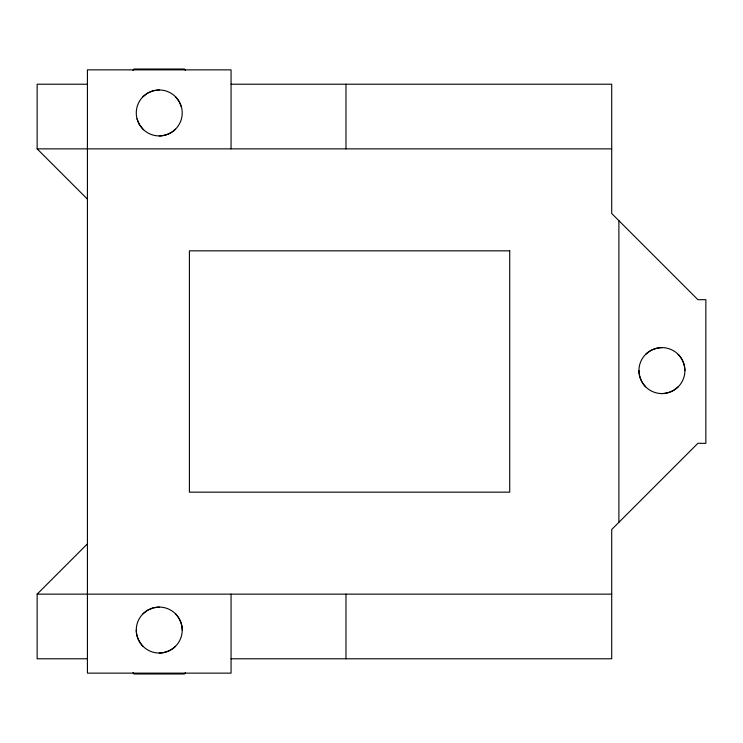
<?xml version="1.0" encoding="UTF-8"?>
<svg xmlns="http://www.w3.org/2000/svg" width="743" height="743" viewBox="0 0 743 743"><rect width="100%" height="100%" fill="white"/><g stroke="black" fill="none" stroke-linecap="round" stroke-linejoin="round"><path stroke-width="1.11" d="M133.053 70.464L133.889 69.025L184.608 69.025L185.434 70.464M185.434 672.536L184.608 673.975L133.889 673.975L133.053 672.536M87.423 658.781L37.15 658.781L37.15 594.14L87.423 543.867M147.188 93.377L142.99 96.701M147.188 610.486L142.99 613.802M175.497 129.198C171.122 133.387 165.299 135.802 159.243 135.932M175.497 646.299C171.122 650.496 165.299 652.902 159.243 653.032M645.676 354.346C650.032 350.111 655.893 347.845 661.929 347.613M678.173 386.843C673.808 391.032 667.976 393.446 661.929 393.576M147.755 93.042L153.299 90.748L159.243 89.968M175.497 613.802C179.63 618.185 182.174 623.971 182.23 630.055A22.987 22.987 0 0 1 147.755 649.958A22.987 22.987 0 0 1 147.755 610.152L153.299 607.848L159.243 607.068M87.423 84.219L37.15 84.219L37.15 148.86L87.423 199.133M231.064 84.219L611.712 84.219L611.712 213.492L697.891 299.68L705.85 299.68L705.85 443.32L697.891 443.32L611.712 529.508L611.712 658.781L231.064 658.781M37.15 148.86L611.712 148.86M37.15 594.14L611.712 594.14M678.173 354.346C682.371 358.72 684.777 364.544 684.907 370.59A22.987 22.987 0 0 1 650.431 390.502A22.987 22.987 0 0 1 650.431 350.687A22.987 22.987 0 0 1 684.907 370.59M645.676 386.843C641.488 382.469 639.073 376.645 638.943 370.59M175.497 96.701L179.147 101.457L181.441 107.001M142.99 129.198L139.34 124.443L137.046 118.899M142.99 646.299C138.857 641.915 136.313 636.138 136.266 630.055M618.891 220.68L618.891 522.32M345.978 84.219L345.978 148.86M345.978 594.14L345.978 658.781M231.064 148.86L231.064 69.861L87.423 69.861L87.423 673.139L231.064 673.139L231.064 594.14M147.755 610.152A22.987 22.987 0 0 1 182.23 630.055M509.717 250.846L189.409 250.846L189.409 492.154L509.717 492.154L509.717 250.846M143.613 129.793A22.987 22.987 0 0 0 181.645 118.063A22.987 22.987 0 0 0 152.473 90.99A22.987 22.987 0 0 0 143.613 129.793"/></g></svg>
